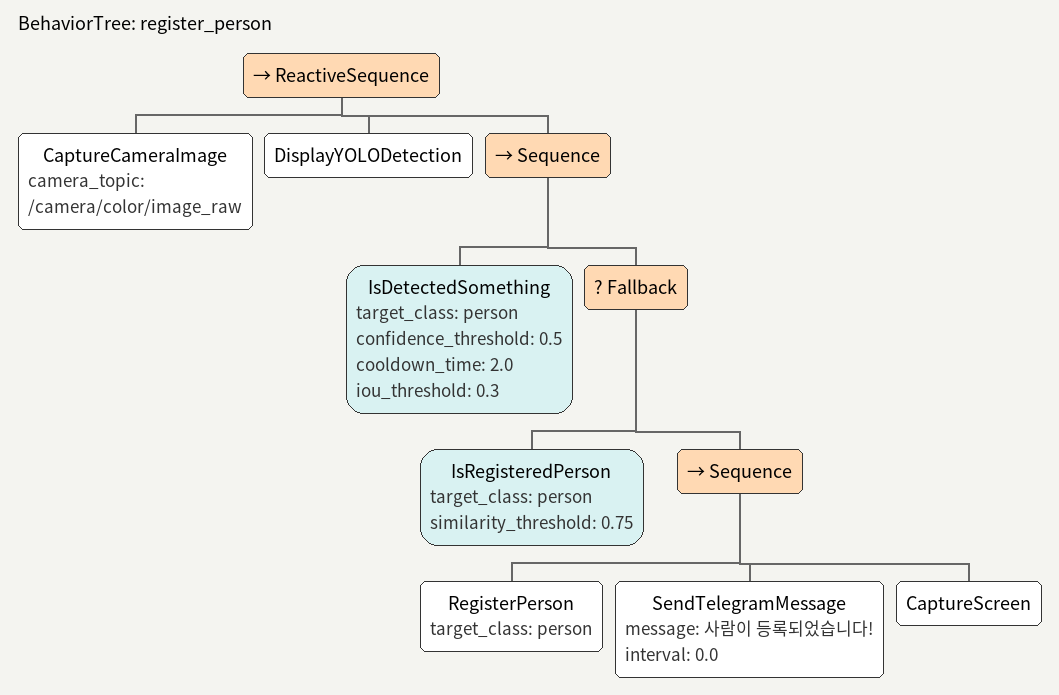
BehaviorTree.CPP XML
<?xml version="1.0" encoding="UTF-8"?>
<root BTCPP_format="4">
  <BehaviorTree ID="register_person">
    <!-- 사람 등록 전용 Behavior Tree -->
    <ReactiveSequence>
      <CaptureCameraImage camera_topic="/camera/color/image_raw"/>
      <DisplayYOLODetection/>

      <Sequence>
        <!-- 사람 감지 -->
        <IsDetectedSomething target_class="person"
                             confidence_threshold="0.5"
                             cooldown_time="2.0"
                             iou_threshold="0.3"/>

        <!-- 등록되지 않은 사람인지 확인 (이미 등록된 사람이면 등록하지 않음) -->
        <Fallback>
          <!-- 이미 등록된 사람이면 통과 (등록 안 함) -->
          <IsRegisteredPerson target_class="person" similarity_threshold="0.75"/>

          <!-- 등록되지 않은 사람이면 등록 -->
          <Sequence>
            <!-- ROS 토픽에서 person_name을 받거나, 기본값 사용 -->
            <RegisterPerson target_class="person"/>
            <SendTelegramMessage message="사람이 등록되었습니다!"
                                 interval="0.0"/>
            <CaptureScreen/>
          </Sequence>
        </Fallback>
      </Sequence>
    </ReactiveSequence>
  </BehaviorTree>

</root>
